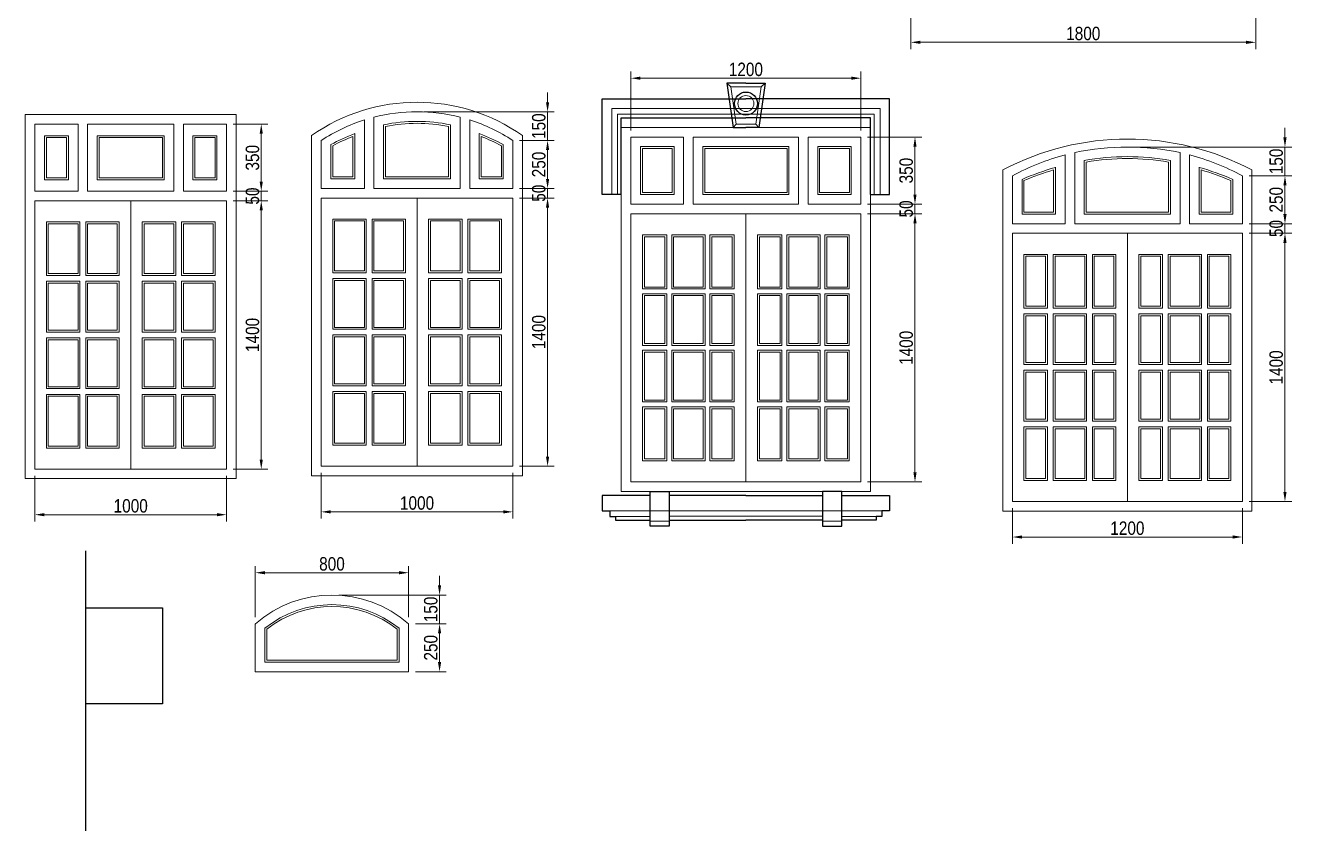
# Model space of a CAD drawing. Header units: millimetres. Extents: x -37049 to 129367, y 25385 to 90033.
# Drawn here: x 61218 to 67827, y 43265 to 47431 of the extents above; entities that cross this region are included whole.
import ezdxf

# ---------------------------------------------------------------- set-up
doc = ezdxf.new("R2010")
doc.units = ezdxf.units.MM
doc.header["$MEASUREMENT"] = 0
for name, color, linetype, lineweight in [('NCKHBAO', 191, 'Continuous', 13), ('NCUA', 4, 'Continuous', 20), ('NCUAMANH', 32, 'Continuous', 9), ('NKT', 9, 'Continuous', 0), ('NMANH2', 35, 'Continuous', 9), ('NMANH3', 25, 'Continuous', 9), ('NTHAY1', 61, 'Continuous', 25), ('NTHAY3', 41, 'Continuous', 25), ('NTHAY4', 21, 'Continuous', 25)]:
    doc.layers.add(name, color=color, linetype=linetype, lineweight=lineweight)
doc.styles.add('AVO', font='vhelvcn.ttf')
doc.dimstyles.new('100 Snho', dxfattribs={"dimscale": 0, "dimtxt": 70, "dimasz": 50, "dimexe": 35, "dimexo": 35, "dimgap": 10, "dimtad": 1, "dimdec": 0, "dimzin": 0, "dimdsep": 46, "dimtxsty": 'AVO', "dimcen": -2, "dimdle": 50, "dimclrd": 256, "dimclre": 256, "dimclrt": 3, "dimadec": 0, "dimazin": 0, "dimtfac": 1, "dimtdec": 0, "dimtix": 1, "dimtmove": 2, "dimatfit": 1, "dimldrblk": 'ARCHTICK', "dimfxl": 0, "dimtolj": 1, "dimtzin": 0, "dimlwd": -1, "dimlwe": -1, "dimarcsym": 0})

# ---------------------------------------------------------------- blocks, each defined once
blk = doc.blocks.new('*D464')
at = {"layer": 'DEFPOINTS', "color": 0}
for p in [(65578.8, 47155.3), (64378.8, 46848.1), (65578.8, 46848.1)]:
    blk.add_point(p, dxfattribs=at)
at = {"layer": 'NKT'}
for p, q in [((64378.8, 46883.1), (64378.8, 47190.3)), ((65578.8, 46883.1), (65578.8, 47190.3)), ((64428.8, 47155.3), (65528.8, 47155.3))]:
    blk.add_line(p, q, dxfattribs=at)
for points in [[(64428.8, 47163.7), (64428.8, 47147), (64378.8, 47155.3)], [(65528.8, 47163.7), (65528.8, 47147), (65578.8, 47155.3)]]:
    blk.add_solid(points, dxfattribs=at)
at = {"layer": 'NKT', "color": 3, "insert": (64978.8, 47201.1), "char_height": 70, "attachment_point": 5, "style": 'AVO'}
blk.add_mtext('\\A1;1200', dxfattribs=at)
blk = doc.blocks.new('_ARCHTICK')
at = {"color": 0, "linetype": 'ByBlock', "const_width": 0.15}
blk.add_lwpolyline([(-0.5, -0.5), (0.5, 0.5)], dxfattribs=at)
blk = doc.blocks.new('*D773')
at = {"layer": 'DEFPOINTS', "color": 0}
for p in [(61268.5, 45115.3), (62268.5, 45115.3), (62268.5, 44877.2)]:
    blk.add_point(p, dxfattribs=at)
at = {"layer": 'NKT'}
for p, q in [((61268.5, 45080.3), (61268.5, 44842.2)), ((62268.5, 45080.3), (62268.5, 44842.2)), ((61318.5, 44877.2), (62218.5, 44877.2))]:
    blk.add_line(p, q, dxfattribs=at)
for points in [[(61318.5, 44885.5), (61318.5, 44868.9), (61268.5, 44877.2)], [(62218.5, 44885.5), (62218.5, 44868.9), (62268.5, 44877.2)]]:
    blk.add_solid(points, dxfattribs=at)
at = {"layer": 'NKT', "color": 3, "insert": (61768.5, 44923), "char_height": 70, "attachment_point": 5, "style": 'AVO'}
blk.add_mtext('\\A1;1000', dxfattribs=at)
blk = doc.blocks.new('*D797')
at = {"layer": 'DEFPOINTS', "color": 0}
for p in [(66369.7, 44945.9), (67569.7, 44945.9), (67569.7, 44760.7)]:
    blk.add_point(p, dxfattribs=at)
at = {"layer": 'NKT'}
for p, q in [((66369.7, 44910.9), (66369.7, 44725.7)), ((67569.7, 44910.9), (67569.7, 44725.7)), ((66419.7, 44760.7), (67519.7, 44760.7))]:
    blk.add_line(p, q, dxfattribs=at)
for points in [[(66419.7, 44769), (66419.7, 44752.4), (66369.7, 44760.7)], [(67519.7, 44769), (67519.7, 44752.4), (67569.7, 44760.7)]]:
    blk.add_solid(points, dxfattribs=at)
at = {"layer": 'NKT', "color": 3, "insert": (66969.7, 44806.4), "char_height": 70, "attachment_point": 5, "style": 'AVO'}
blk.add_mtext('\\A1;1200', dxfattribs=at)
blk = doc.blocks.new('*D798')
at = {"layer": 'DEFPOINTS', "color": 0}
for p in [(67569.7, 46345.9), (67792.1, 46345.9), (67569.7, 44945.9)]:
    blk.add_point(p, dxfattribs=at)
at = {"layer": 'NKT'}
for p, q in [((67604.7, 46345.9), (67827.1, 46345.9)), ((67792.1, 44995.9), (67792.1, 46295.9)), ((67604.7, 44945.9), (67827.1, 44945.9))]:
    blk.add_line(p, q, dxfattribs=at)
for points in [[(67783.7, 46295.9), (67800.4, 46295.9), (67792.1, 46345.9)], [(67783.7, 44995.9), (67800.4, 44995.9), (67792.1, 44945.9)]]:
    blk.add_solid(points, dxfattribs=at)
at = {"layer": 'NKT', "color": 3, "insert": (67746.3, 45645.9), "char_height": 70, "attachment_point": 5, "rotation": 90, "style": 'AVO'}
blk.add_mtext('\\A1;1400', dxfattribs=at)
blk = doc.blocks.new('*D799')
at = {"layer": 'DEFPOINTS', "color": 0}
for p in [(67569.7, 46395.9), (67792.1, 46395.9), (67569.7, 46345.9)]:
    blk.add_point(p, dxfattribs=at)
at = {"layer": 'NKT'}
for p, q in [((67792.1, 46445.9), (67792.1, 46495.9)), ((67604.7, 46395.9), (67827.1, 46395.9)), ((67792.1, 46345.9), (67792.1, 46395.9)), ((67604.7, 46345.9), (67827.1, 46345.9)), ((67792.1, 46295.9), (67792.1, 46245.9))]:
    blk.add_line(p, q, dxfattribs=at)
for points in [[(67783.7, 46445.9), (67800.4, 46445.9), (67792.1, 46395.9)], [(67783.7, 46295.9), (67800.4, 46295.9), (67792.1, 46345.9)]]:
    blk.add_solid(points, dxfattribs=at)
at = {"layer": 'NKT', "color": 3, "insert": (67746.3, 46370.9), "char_height": 70, "attachment_point": 5, "rotation": 90, "style": 'AVO'}
blk.add_mtext('\\A1;50', dxfattribs=at)
blk = doc.blocks.new('*D800')
at = {"layer": 'DEFPOINTS', "color": 0}
for p in [(67569.7, 46646), (67792.1, 46646), (67569.7, 46395.9)]:
    blk.add_point(p, dxfattribs=at)
at = {"layer": 'NKT'}
for p, q in [((67604.7, 46646), (67827.1, 46646)), ((67792.1, 46445.9), (67792.1, 46596)), ((67604.7, 46395.9), (67827.1, 46395.9))]:
    blk.add_line(p, q, dxfattribs=at)
for points in [[(67783.7, 46596), (67800.4, 46596), (67792.1, 46646)], [(67783.7, 46445.9), (67800.4, 46445.9), (67792.1, 46395.9)]]:
    blk.add_solid(points, dxfattribs=at)
at = {"layer": 'NKT', "color": 3, "insert": (67746.3, 46520.9), "char_height": 70, "attachment_point": 5, "rotation": 90, "style": 'AVO'}
blk.add_mtext('\\A1;250', dxfattribs=at)
blk = doc.blocks.new('*D801')
at = {"layer": 'DEFPOINTS', "color": 0}
for p in [(66969.7, 46795.9), (67792.1, 46795.9), (67569.7, 46646)]:
    blk.add_point(p, dxfattribs=at)
at = {"layer": 'NKT'}
for p, q in [((67792.1, 46845.9), (67792.1, 46895.9)), ((67004.7, 46795.9), (67827.1, 46795.9)), ((67792.1, 46646), (67792.1, 46795.9)), ((67604.7, 46646), (67827.1, 46646)), ((67792.1, 46596), (67792.1, 46546))]:
    blk.add_line(p, q, dxfattribs=at)
for points in [[(67783.7, 46845.9), (67800.4, 46845.9), (67792.1, 46795.9)], [(67783.7, 46596), (67800.4, 46596), (67792.1, 46646)]]:
    blk.add_solid(points, dxfattribs=at)
at = {"layer": 'NKT', "color": 3, "insert": (67746.3, 46720.9), "char_height": 70, "attachment_point": 5, "rotation": 90, "style": 'AVO'}
blk.add_mtext('\\A1;150', dxfattribs=at)
blk = doc.blocks.new('*D802')
at = {"layer": 'DEFPOINTS', "color": 0}
for p in [(62818.8, 44457.8), (63218.8, 44307.8), (63380.3, 44307.8)]:
    blk.add_point(p, dxfattribs=at)
at = {"layer": 'NKT'}
for p, q in [((63380.3, 44507.8), (63380.3, 44557.8)), ((62853.8, 44457.8), (63415.3, 44457.8)), ((63380.3, 44457.8), (63380.3, 44307.8)), ((63253.8, 44307.8), (63415.3, 44307.8)), ((63380.3, 44257.8), (63380.3, 44207.8))]:
    blk.add_line(p, q, dxfattribs=at)
for points in [[(63372, 44507.8), (63388.6, 44507.8), (63380.3, 44457.8)], [(63372, 44257.8), (63388.6, 44257.8), (63380.3, 44307.8)]]:
    blk.add_solid(points, dxfattribs=at)
at = {"layer": 'NKT', "color": 3, "insert": (63334.6, 44382.8), "char_height": 70, "attachment_point": 5, "rotation": 90, "style": 'AVO'}
blk.add_mtext('\\A1;150', dxfattribs=at)
blk = doc.blocks.new('*D803')
at = {"layer": 'DEFPOINTS', "color": 0}
for p in [(63218.8, 44307.8), (63218.8, 44057.7), (63380.3, 44057.7)]:
    blk.add_point(p, dxfattribs=at)
at = {"layer": 'NKT'}
for p, q in [((63253.8, 44307.8), (63415.3, 44307.8)), ((63380.3, 44257.8), (63380.3, 44107.7)), ((63253.8, 44057.7), (63415.3, 44057.7))]:
    blk.add_line(p, q, dxfattribs=at)
for points in [[(63372, 44257.8), (63388.6, 44257.8), (63380.3, 44307.8)], [(63372, 44107.7), (63388.6, 44107.7), (63380.3, 44057.7)]]:
    blk.add_solid(points, dxfattribs=at)
at = {"layer": 'NKT', "color": 3, "insert": (63334.6, 44182.7), "char_height": 70, "attachment_point": 5, "rotation": 90, "style": 'AVO'}
blk.add_mtext('\\A1;250', dxfattribs=at)
blk = doc.blocks.new('*D804')
at = {"layer": 'DEFPOINTS', "color": 0}
for p in [(63218.8, 44574.4), (62418.8, 44307.8), (63218.8, 44307.8)]:
    blk.add_point(p, dxfattribs=at)
at = {"layer": 'NKT'}
for p, q in [((62418.8, 44342.8), (62418.8, 44609.4)), ((63218.8, 44342.8), (63218.8, 44609.4)), ((62468.8, 44574.4), (63168.8, 44574.4))]:
    blk.add_line(p, q, dxfattribs=at)
for points in [[(62468.8, 44582.8), (62468.8, 44566.1), (62418.8, 44574.4)], [(63168.8, 44582.8), (63168.8, 44566.1), (63218.8, 44574.4)]]:
    blk.add_solid(points, dxfattribs=at)
at = {"layer": 'NKT', "color": 3, "insert": (62818.8, 44620.2), "char_height": 70, "attachment_point": 5, "style": 'AVO'}
blk.add_mtext('\\A1;800', dxfattribs=at)
blk = doc.blocks.new('*D823')
at = {"layer": 'DEFPOINTS', "color": 0}
for p in [(65839.5, 47537.9), (67639.5, 47537.9), (67639.5, 47342.7)]:
    blk.add_point(p, dxfattribs=at)
at = {"layer": 'NKT'}
for p, q in [((65839.5, 47502.9), (65839.5, 47307.7)), ((67639.5, 47502.9), (67639.5, 47307.7)), ((65889.5, 47342.7), (67589.5, 47342.7))]:
    blk.add_line(p, q, dxfattribs=at)
for points in [[(65889.5, 47351), (65889.5, 47334.3), (65839.5, 47342.7)], [(67589.5, 47351), (67589.5, 47334.3), (67639.5, 47342.7)]]:
    blk.add_solid(points, dxfattribs=at)
at = {"layer": 'NKT', "color": 3, "insert": (66739.5, 47388.4), "char_height": 70, "attachment_point": 5, "style": 'AVO'}
blk.add_mtext('\\A1;1800', dxfattribs=at)
blk = doc.blocks.new('*D828')
at = {"layer": 'DEFPOINTS', "color": 0}
for p in [(62268.5, 46915.3), (62268.5, 46565.3), (62449.7, 46565.3)]:
    blk.add_point(p, dxfattribs=at)
at = {"layer": 'NKT'}
for p, q in [((62303.5, 46915.3), (62484.7, 46915.3)), ((62449.7, 46865.3), (62449.7, 46615.3)), ((62303.5, 46565.3), (62484.7, 46565.3))]:
    blk.add_line(p, q, dxfattribs=at)
for points in [[(62441.4, 46865.3), (62458, 46865.3), (62449.7, 46915.3)], [(62441.4, 46615.3), (62458, 46615.3), (62449.7, 46565.3)]]:
    blk.add_solid(points, dxfattribs=at)
at = {"layer": 'NKT', "color": 3, "insert": (62404, 46740.3), "char_height": 70, "attachment_point": 5, "rotation": 90, "style": 'AVO'}
blk.add_mtext('\\A1;350', dxfattribs=at)
blk = doc.blocks.new('*D829')
at = {"layer": 'DEFPOINTS', "color": 0}
for p in [(62268.5, 46565.3), (62268.5, 46515.3), (62449.7, 46515.3)]:
    blk.add_point(p, dxfattribs=at)
at = {"layer": 'NKT'}
for p, q in [((62449.7, 46615.3), (62449.7, 46665.3)), ((62303.5, 46565.3), (62484.7, 46565.3)), ((62449.7, 46565.3), (62449.7, 46515.3)), ((62303.5, 46515.3), (62484.7, 46515.3)), ((62449.7, 46465.3), (62449.7, 46415.3))]:
    blk.add_line(p, q, dxfattribs=at)
for points in [[(62441.4, 46615.3), (62458, 46615.3), (62449.7, 46565.3)], [(62441.4, 46465.3), (62458, 46465.3), (62449.7, 46515.3)]]:
    blk.add_solid(points, dxfattribs=at)
at = {"layer": 'NKT', "color": 3, "insert": (62404, 46540.3), "char_height": 70, "attachment_point": 5, "rotation": 90, "style": 'AVO'}
blk.add_mtext('\\A1;50', dxfattribs=at)
blk = doc.blocks.new('*D830')
at = {"layer": 'DEFPOINTS', "color": 0}
for p in [(62268.5, 46515.3), (62268.5, 45115.3), (62449.7, 45115.3)]:
    blk.add_point(p, dxfattribs=at)
at = {"layer": 'NKT'}
for p, q in [((62303.5, 46515.3), (62484.7, 46515.3)), ((62449.7, 46465.3), (62449.7, 45165.3)), ((62303.5, 45115.3), (62484.7, 45115.3))]:
    blk.add_line(p, q, dxfattribs=at)
for points in [[(62441.4, 46465.3), (62458, 46465.3), (62449.7, 46515.3)], [(62441.4, 45165.3), (62458, 45165.3), (62449.7, 45115.3)]]:
    blk.add_solid(points, dxfattribs=at)
at = {"layer": 'NKT', "color": 3, "insert": (62404, 45815.3), "char_height": 70, "attachment_point": 5, "rotation": 90, "style": 'AVO'}
blk.add_mtext('\\A1;1400', dxfattribs=at)
blk = doc.blocks.new('*D832')
at = {"layer": 'DEFPOINTS', "color": 0}
for p in [(65578.8, 46848.1), (65578.8, 46498.1), (65861.3, 46498.1)]:
    blk.add_point(p, dxfattribs=at)
at = {"layer": 'NKT'}
for p, q in [((65613.8, 46848.1), (65896.3, 46848.1)), ((65861.3, 46798.1), (65861.3, 46548.1)), ((65613.8, 46498.1), (65896.3, 46498.1))]:
    blk.add_line(p, q, dxfattribs=at)
for points in [[(65853, 46798.1), (65869.6, 46798.1), (65861.3, 46848.1)], [(65853, 46548.1), (65869.6, 46548.1), (65861.3, 46498.1)]]:
    blk.add_solid(points, dxfattribs=at)
at = {"layer": 'NKT', "color": 3, "insert": (65815.5, 46673.1), "char_height": 70, "attachment_point": 5, "rotation": 90, "style": 'AVO'}
blk.add_mtext('\\A1;350', dxfattribs=at)
blk = doc.blocks.new('*D833')
at = {"layer": 'DEFPOINTS', "color": 0}
for p in [(65578.8, 46498.1), (65578.8, 46448.1), (65861.3, 46448.1)]:
    blk.add_point(p, dxfattribs=at)
at = {"layer": 'NKT'}
for p, q in [((65861.3, 46548.1), (65861.3, 46598.1)), ((65613.8, 46498.1), (65896.3, 46498.1)), ((65861.3, 46498.1), (65861.3, 46448.1)), ((65613.8, 46448.1), (65896.3, 46448.1)), ((65861.3, 46398.1), (65861.3, 46348.1))]:
    blk.add_line(p, q, dxfattribs=at)
for points in [[(65853, 46548.1), (65869.6, 46548.1), (65861.3, 46498.1)], [(65853, 46398.1), (65869.6, 46398.1), (65861.3, 46448.1)]]:
    blk.add_solid(points, dxfattribs=at)
at = {"layer": 'NKT', "color": 3, "insert": (65815.5, 46473.1), "char_height": 70, "attachment_point": 5, "rotation": 90, "style": 'AVO'}
blk.add_mtext('\\A1;50', dxfattribs=at)
blk = doc.blocks.new('*D834')
at = {"layer": 'DEFPOINTS', "color": 0}
for p in [(65578.8, 46448.1), (65578.8, 45048.1), (65861.3, 45048.1)]:
    blk.add_point(p, dxfattribs=at)
at = {"layer": 'NKT'}
for p, q in [((65613.8, 46448.1), (65896.3, 46448.1)), ((65861.3, 46398.1), (65861.3, 45098.1)), ((65613.8, 45048.1), (65896.3, 45048.1))]:
    blk.add_line(p, q, dxfattribs=at)
for points in [[(65853, 46398.1), (65869.6, 46398.1), (65861.3, 46448.1)], [(65853, 45098.1), (65869.6, 45098.1), (65861.3, 45048.1)]]:
    blk.add_solid(points, dxfattribs=at)
at = {"layer": 'NKT', "color": 3, "insert": (65815.5, 45748.1), "char_height": 70, "attachment_point": 5, "rotation": 90, "style": 'AVO'}
blk.add_mtext('\\A1;1400', dxfattribs=at)
blk = doc.blocks.new('*D835')
at = {"layer": 'DEFPOINTS', "color": 0}
for p in [(62762.7, 45130.1), (63762.7, 45130.1), (63762.7, 44892)]:
    blk.add_point(p, dxfattribs=at)
at = {"layer": 'NKT'}
for p, q in [((62762.7, 45095.1), (62762.7, 44857)), ((63762.7, 45095.1), (63762.7, 44857)), ((62812.7, 44892), (63712.7, 44892))]:
    blk.add_line(p, q, dxfattribs=at)
for points in [[(62812.7, 44900.4), (62812.7, 44883.7), (62762.7, 44892)], [(63712.7, 44900.4), (63712.7, 44883.7), (63762.7, 44892)]]:
    blk.add_solid(points, dxfattribs=at)
at = {"layer": 'NKT', "color": 3, "insert": (63262.7, 44937.8), "char_height": 70, "attachment_point": 5, "style": 'AVO'}
blk.add_mtext('\\A1;1000', dxfattribs=at)
blk = doc.blocks.new('*D836')
at = {"layer": 'DEFPOINTS', "color": 0}
for p in [(63262.7, 46980.1), (63762.7, 46830.1), (63943.9, 46830.1)]:
    blk.add_point(p, dxfattribs=at)
at = {"layer": 'NKT'}
for p, q in [((63943.9, 47030.1), (63943.9, 47080.1)), ((63297.7, 46980.1), (63978.9, 46980.1)), ((63943.9, 46980.1), (63943.9, 46830.1)), ((63797.7, 46830.1), (63978.9, 46830.1)), ((63943.9, 46780.1), (63943.9, 46730.1))]:
    blk.add_line(p, q, dxfattribs=at)
for points in [[(63935.6, 47030.1), (63952.2, 47030.1), (63943.9, 46980.1)], [(63935.6, 46780.1), (63952.2, 46780.1), (63943.9, 46830.1)]]:
    blk.add_solid(points, dxfattribs=at)
at = {"layer": 'NKT', "color": 3, "insert": (63898.2, 46905.1), "char_height": 70, "attachment_point": 5, "rotation": 90, "style": 'AVO'}
blk.add_mtext('\\A1;150', dxfattribs=at)
blk = doc.blocks.new('*D837')
at = {"layer": 'DEFPOINTS', "color": 0}
for p in [(63762.7, 46580.1), (63762.7, 46530.1), (63943.9, 46530.1)]:
    blk.add_point(p, dxfattribs=at)
at = {"layer": 'NKT'}
for p, q in [((63943.9, 46630.1), (63943.9, 46680.1)), ((63797.7, 46580.1), (63978.9, 46580.1)), ((63797.7, 46530.1), (63978.9, 46530.1)), ((63943.9, 46580.1), (63943.9, 46530.1)), ((63943.9, 46480.1), (63943.9, 46430.1))]:
    blk.add_line(p, q, dxfattribs=at)
for points in [[(63935.6, 46630.1), (63952.2, 46630.1), (63943.9, 46580.1)], [(63935.6, 46480.1), (63952.2, 46480.1), (63943.9, 46530.1)]]:
    blk.add_solid(points, dxfattribs=at)
at = {"layer": 'NKT', "color": 3, "insert": (63898.2, 46555.1), "char_height": 70, "attachment_point": 5, "rotation": 90, "style": 'AVO'}
blk.add_mtext('\\A1;50', dxfattribs=at)
blk = doc.blocks.new('*D838')
at = {"layer": 'DEFPOINTS', "color": 0}
for p in [(63762.7, 46530.1), (63762.7, 45130.1), (63943.9, 45130.1)]:
    blk.add_point(p, dxfattribs=at)
at = {"layer": 'NKT'}
for p, q in [((63797.7, 46530.1), (63978.9, 46530.1)), ((63943.9, 46480.1), (63943.9, 45180.1)), ((63797.7, 45130.1), (63978.9, 45130.1))]:
    blk.add_line(p, q, dxfattribs=at)
for points in [[(63935.6, 46480.1), (63952.2, 46480.1), (63943.9, 46530.1)], [(63935.6, 45180.1), (63952.2, 45180.1), (63943.9, 45130.1)]]:
    blk.add_solid(points, dxfattribs=at)
at = {"layer": 'NKT', "color": 3, "insert": (63898.2, 45830.1), "char_height": 70, "attachment_point": 5, "rotation": 90, "style": 'AVO'}
blk.add_mtext('\\A1;1400', dxfattribs=at)
blk = doc.blocks.new('*D839')
at = {"layer": 'DEFPOINTS', "color": 0}
for p in [(63762.7, 46830.1), (63762.7, 46580.1), (63943.9, 46580.1)]:
    blk.add_point(p, dxfattribs=at)
at = {"layer": 'NKT'}
for p, q in [((63797.7, 46830.1), (63978.9, 46830.1)), ((63943.9, 46780.1), (63943.9, 46630.1)), ((63797.7, 46580.1), (63978.9, 46580.1))]:
    blk.add_line(p, q, dxfattribs=at)
for points in [[(63935.6, 46780.1), (63952.2, 46780.1), (63943.9, 46830.1)], [(63935.6, 46630.1), (63952.2, 46630.1), (63943.9, 46580.1)]]:
    blk.add_solid(points, dxfattribs=at)
at = {"layer": 'NKT', "color": 3, "insert": (63898.2, 46705.1), "char_height": 70, "attachment_point": 5, "rotation": 90, "style": 'AVO'}
blk.add_mtext('\\A1;250', dxfattribs=at)

msp = doc.modelspace()

# ---------------------------------------------------------------- linework, layer by layer
at = {"layer": 'NCKHBAO'}
for points in [[(61218.5, 46965.3), (62318.5, 46965.3), (62318.5, 45065.3), (61218.5, 45065.3)], [(64328.8, 46898.1), (65628.3, 46898.1), (65628.3, 44998.1), (64328.8, 44998.1)]]:
    msp.add_lwpolyline(points, close=True, dxfattribs=at)
for points in [[(63812.7, 46856.5), (63812.7, 45080.1), (62712.7, 45080.1), (62712.7, 46856.5)], [(67619.7, 46676.5), (67619.7, 44895.9), (66319.7, 44895.9), (66319.7, 46676.5)]]:
    msp.add_lwpolyline(points, dxfattribs=at)
for centre, radius, start, end in [((63262.7, 46071.7), 958.3, 54.97645, 125.02355), ((66969.7, 45448.6), 1389.3, 62.10441, 117.89559)]:
    msp.add_arc(centre, radius, start, end, dxfattribs=at)
at = {"layer": 'NCUA'}
for points in [[(62987.7, 46937.4), (62987.7, 46580.1), (62762.7, 46580.1), (62762.7, 46830.1)], [(63262.7, 46580.1), (63037.7, 46580.1), (63037.7, 46951.8)], [(63262.7, 46580.1), (63487.7, 46580.1), (63487.7, 46951.8)], [(63537.7, 46937.4), (63537.7, 46580.1), (63762.7, 46580.1), (63762.7, 46830.1)], [(61493.5, 46565.3), (61268.5, 46565.3), (61268.5, 46915.3), (61493.5, 46915.3), (61493.5, 46565.3)], [(61543.5, 46565.3), (61543.5, 46915.3), (61993.5, 46915.3), (61993.5, 46565.3), (61543.5, 46565.3)], [(61768.5, 46855.3), (61593.5, 46855.3), (61593.5, 46625.3), (61768.5, 46625.3)], [(61768.5, 46855.3), (61943.5, 46855.3), (61943.5, 46625.3), (61768.5, 46625.3)], [(62043.5, 46565.3), (62043.5, 46915.3), (62268.5, 46915.3), (62268.5, 46565.3), (62043.5, 46565.3)], [(62812.7, 46808.7), (62812.7, 46630.1), (62937.7, 46630.1), (62937.7, 46866.2)], [(63087.7, 46912), (63087.7, 46630.1), (63262.7, 46630.1)], [(63437.7, 46912), (63437.7, 46630.1), (63262.7, 46630.1)], [(63712.7, 46808.7), (63712.7, 46630.1), (63587.7, 46630.1), (63587.7, 46866.2)], [(64653.8, 46848.1), (64653.8, 46498.1), (64378.8, 46498.1), (64378.8, 46848.1), (64653.8, 46848.1)], [(64703.8, 46498.1), (64703.8, 46848.1), (65253.8, 46848.1), (65253.8, 46498.1), (64703.8, 46498.1)], [(65303.8, 46848.1), (65578.8, 46848.1), (65578.8, 46498.1), (65303.8, 46498.1), (65303.8, 46848.1)], [(66644.7, 46755.9), (66644.7, 46395.9), (66369.7, 46395.9), (66369.7, 46646)], [(66969.7, 46395.9), (66694.7, 46395.9), (66694.7, 46767.4)], [(66969.7, 46445.9), (66744.7, 46445.9), (66744.7, 46726.1)], [(66969.7, 46395.9), (67244.7, 46395.9), (67244.7, 46767.4)], [(66969.7, 46445.9), (67194.7, 46445.9), (67194.7, 46726.1)], [(67294.7, 46755.9), (67294.7, 46395.9), (67569.7, 46395.9), (67569.7, 46646)], [(66594.7, 46690.2), (66594.7, 46445.9), (66419.9, 46445.9), (66419.9, 46627.5)], [(67344.7, 46690.2), (67344.7, 46445.9), (67519.4, 46445.9), (67519.4, 46627.5)], [(63262.7, 45130.1), (62762.7, 45130.1), (62762.7, 46530.1), (63262.7, 46530.1), (63262.7, 45130.1)], [(63262.7, 45130.1), (63762.7, 45130.1), (63762.7, 46530.1), (63262.7, 46530.1), (63262.7, 45130.1)], [(61768.5, 45115.3), (61268.5, 45115.3), (61268.5, 46515.3), (61768.5, 46515.3), (61768.5, 45115.3)], [(61768.5, 45115.3), (62268.5, 45115.3), (62268.5, 46515.3), (61768.5, 46515.3), (61768.5, 45115.3)], [(66969.7, 44945.9), (66369.7, 44945.9), (66369.7, 46345.9), (66969.7, 46345.9), (66969.7, 44945.9)], [(66969.7, 44945.9), (67569.7, 44945.9), (67569.7, 46345.9), (66969.7, 46345.9), (66969.7, 44945.9)], [(63218.8, 44307.8), (63218.8, 44057.7), (62418.8, 44057.7), (62418.8, 44307.8)], [(63168.8, 44284.5), (63168.8, 44107.7), (62468.8, 44107.7), (62468.8, 44284.5)]]:
    msp.add_lwpolyline(points, dxfattribs=at)
for points in [[(61443.5, 46855.3), (61318.5, 46855.3), (61318.5, 46625.3), (61443.5, 46625.3)], [(62093.5, 46855.3), (62218.5, 46855.3), (62218.5, 46625.3), (62093.5, 46625.3)], [(64428.8, 46798.1), (64603.8, 46798.1), (64603.8, 46548.1), (64428.8, 46548.1)], [(64753.8, 46798.1), (65203.8, 46798.1), (65203.8, 46548.1), (64753.8, 46548.1)], [(65528.8, 46798.1), (65353.8, 46798.1), (65353.8, 46548.1), (65528.8, 46548.1)], [(61328.5, 46405.3), (61503.5, 46405.3), (61503.5, 46125.3), (61328.5, 46125.3)], [(61708.5, 46405.3), (61533.5, 46405.3), (61533.5, 46125.3), (61708.5, 46125.3)], [(61828.5, 46405.3), (62003.5, 46405.3), (62003.5, 46125.3), (61828.5, 46125.3)], [(62208.5, 46405.3), (62033.5, 46405.3), (62033.5, 46125.3), (62208.5, 46125.3)], [(62822.7, 46420.1), (62997.7, 46420.1), (62997.7, 46140.1), (62822.7, 46140.1)], [(63202.7, 46420.1), (63027.7, 46420.1), (63027.7, 46140.1), (63202.7, 46140.1)], [(63322.7, 46420.1), (63497.7, 46420.1), (63497.7, 46140.1), (63322.7, 46140.1)], [(63702.7, 46420.1), (63527.7, 46420.1), (63527.7, 46140.1), (63702.7, 46140.1)], [(64978.8, 46448.1), (64378.8, 46448.1), (64378.3, 45048.1), (64978.8, 45048.1)], [(64978.8, 46448.1), (65578.8, 46448.1), (65579.3, 45048.1), (64978.8, 45048.1)], [(64566.6, 46338.1), (64439.3, 46338.1), (64439.3, 46055.6), (64566.6, 46055.6)], [(64765.6, 46338.1), (64591.6, 46338.1), (64591.6, 46055.6), (64765.6, 46055.6)], [(64790.6, 46338.1), (64917.8, 46338.1), (64917.8, 46055.6), (64790.6, 46055.6)], [(65167.1, 46338.1), (65039.8, 46338.1), (65039.8, 46055.6), (65167.1, 46055.6)], [(65192.1, 46338.1), (65366.1, 46338.1), (65366.1, 46055.6), (65192.1, 46055.6)], [(65391.1, 46338.1), (65518.3, 46338.1), (65518.3, 46055.6), (65391.1, 46055.6)], [(66429.7, 46235.9), (66552.2, 46235.9), (66552.2, 45955.9), (66429.7, 45955.9)], [(66757.2, 46235.9), (66582.2, 46235.9), (66582.2, 45955.9), (66757.2, 45955.9)], [(66909.7, 46235.9), (66787.2, 46235.9), (66787.2, 45955.9), (66909.7, 45955.9)], [(67029.7, 46235.9), (67152.2, 46235.9), (67152.2, 45955.9), (67029.7, 45955.9)], [(67182.2, 46235.9), (67357.2, 46235.9), (67357.2, 45955.9), (67182.2, 45955.9)], [(67509.7, 46235.9), (67387.2, 46235.9), (67387.2, 45955.9), (67509.7, 45955.9)], [(61328.5, 46095.3), (61503.5, 46095.3), (61503.5, 45830.3), (61328.5, 45830.3)], [(61708.5, 46095.3), (61533.5, 46095.3), (61533.5, 45830.3), (61708.5, 45830.3)], [(61828.5, 46095.3), (62003.5, 46095.3), (62003.5, 45830.3), (61828.5, 45830.3)], [(62208.5, 46095.3), (62033.5, 46095.3), (62033.5, 45830.3), (62208.5, 45830.3)], [(62822.7, 46110.1), (62997.7, 46110.1), (62997.7, 45845.1), (62822.7, 45845.1)], [(63202.7, 46110.1), (63027.7, 46110.1), (63027.7, 45845.1), (63202.7, 45845.1)], [(63322.7, 46110.1), (63497.7, 46110.1), (63497.7, 45845.1), (63322.7, 45845.1)], [(63702.7, 46110.1), (63527.7, 46110.1), (63527.7, 45845.1), (63702.7, 45845.1)], [(64566.6, 46030.6), (64439.3, 46030.6), (64439.3, 45760.6), (64566.6, 45760.6)], [(64765.6, 46030.6), (64591.6, 46030.6), (64591.6, 45760.6), (64765.6, 45760.6)], [(64790.6, 46030.6), (64917.8, 46030.6), (64917.8, 45760.6), (64790.6, 45760.6)], [(65167.1, 46030.6), (65039.8, 46030.6), (65039.8, 45760.6), (65167.1, 45760.6)], [(65192.1, 46030.6), (65366.1, 46030.6), (65366.1, 45760.6), (65192.1, 45760.6)], [(65391.1, 46030.6), (65518.3, 46030.6), (65518.3, 45760.6), (65391.1, 45760.6)], [(66429.7, 45925.9), (66552.2, 45925.9), (66552.2, 45660.9), (66429.7, 45660.9)], [(66757.2, 45925.9), (66582.2, 45925.9), (66582.2, 45660.9), (66757.2, 45660.9)], [(66909.7, 45925.9), (66787.2, 45925.9), (66787.2, 45660.9), (66909.7, 45660.9)], [(67029.7, 45925.9), (67152.2, 45925.9), (67152.2, 45660.9), (67029.7, 45660.9)], [(67182.2, 45925.9), (67357.2, 45925.9), (67357.2, 45660.9), (67182.2, 45660.9)], [(67509.7, 45925.9), (67387.2, 45925.9), (67387.2, 45660.9), (67509.7, 45660.9)], [(61328.5, 45800.3), (61503.5, 45800.3), (61503.5, 45535.3), (61328.5, 45535.3)], [(61708.5, 45800.3), (61533.5, 45800.3), (61533.5, 45535.3), (61708.5, 45535.3)], [(61828.5, 45800.3), (62003.5, 45800.3), (62003.5, 45535.3), (61828.5, 45535.3)], [(62208.5, 45800.3), (62033.5, 45800.3), (62033.5, 45535.3), (62208.5, 45535.3)], [(62822.7, 45815.1), (62997.7, 45815.1), (62997.7, 45550.1), (62822.7, 45550.1)], [(63202.7, 45815.1), (63027.7, 45815.1), (63027.7, 45550.1), (63202.7, 45550.1)], [(63322.7, 45815.1), (63497.7, 45815.1), (63497.7, 45550.1), (63322.7, 45550.1)], [(63702.7, 45815.1), (63527.7, 45815.1), (63527.7, 45550.1), (63702.7, 45550.1)], [(64566.6, 45735.6), (64439.3, 45735.6), (64439.3, 45465.6), (64566.6, 45465.6)], [(64765.6, 45735.6), (64591.6, 45735.6), (64591.6, 45465.6), (64765.6, 45465.6)], [(64790.6, 45735.6), (64917.8, 45735.6), (64917.8, 45465.6), (64790.6, 45465.6)], [(65167.1, 45735.6), (65039.8, 45735.6), (65039.8, 45465.6), (65167.1, 45465.6)], [(65192.1, 45735.6), (65366.1, 45735.6), (65366.1, 45465.6), (65192.1, 45465.6)], [(65391.1, 45735.6), (65518.3, 45735.6), (65518.3, 45465.6), (65391.1, 45465.6)], [(66429.7, 45630.9), (66552.2, 45630.9), (66552.2, 45365.9), (66429.7, 45365.9)], [(66757.2, 45630.9), (66582.2, 45630.9), (66582.2, 45365.9), (66757.2, 45365.9)], [(66909.7, 45630.9), (66787.2, 45630.9), (66787.2, 45365.9), (66909.7, 45365.9)], [(67029.7, 45630.9), (67152.2, 45630.9), (67152.2, 45365.9), (67029.7, 45365.9)], [(67182.2, 45630.9), (67357.2, 45630.9), (67357.2, 45365.9), (67182.2, 45365.9)], [(67509.7, 45630.9), (67387.2, 45630.9), (67387.2, 45365.9), (67509.7, 45365.9)], [(61328.5, 45505.3), (61503.5, 45505.3), (61503.5, 45225.3), (61328.5, 45225.3)], [(61708.5, 45505.3), (61533.5, 45505.3), (61533.5, 45225.3), (61708.5, 45225.3)], [(61828.5, 45505.3), (62003.5, 45505.3), (62003.5, 45225.3), (61828.5, 45225.3)], [(62208.5, 45505.3), (62033.5, 45505.3), (62033.5, 45225.3), (62208.5, 45225.3)], [(62822.7, 45520.1), (62997.7, 45520.1), (62997.7, 45240.1), (62822.7, 45240.1)], [(63202.7, 45520.1), (63027.7, 45520.1), (63027.7, 45240.1), (63202.7, 45240.1)], [(63322.7, 45520.1), (63497.7, 45520.1), (63497.7, 45240.1), (63322.7, 45240.1)], [(63702.7, 45520.1), (63527.7, 45520.1), (63527.7, 45240.1), (63702.7, 45240.1)], [(64566.6, 45440.6), (64439.3, 45440.6), (64439.3, 45158.1), (64566.6, 45158.1)], [(64765.6, 45440.6), (64591.6, 45440.6), (64591.6, 45158.1), (64765.6, 45158.1)], [(64790.6, 45440.6), (64917.8, 45440.6), (64917.8, 45158.1), (64790.6, 45158.1)], [(65167.1, 45440.6), (65039.8, 45440.6), (65039.8, 45158.1), (65167.1, 45158.1)], [(65192.1, 45440.6), (65366.1, 45440.6), (65366.1, 45158.1), (65192.1, 45158.1)], [(65391.1, 45440.6), (65518.3, 45440.6), (65518.3, 45158.1), (65391.1, 45158.1)], [(66429.7, 45335.9), (66552.2, 45335.9), (66552.2, 45055.9), (66429.7, 45055.9)], [(66757.2, 45335.9), (66582.2, 45335.9), (66582.2, 45055.9), (66757.2, 45055.9)], [(66909.7, 45335.9), (66787.2, 45335.9), (66787.2, 45055.9), (66909.7, 45055.9)], [(67029.7, 45335.9), (67152.2, 45335.9), (67152.2, 45055.9), (67029.7, 45055.9)], [(67182.2, 45335.9), (67357.2, 45335.9), (67357.2, 45055.9), (67182.2, 45055.9)], [(67509.7, 45335.9), (67387.2, 45335.9), (67387.2, 45055.9), (67509.7, 45055.9)]]:
    msp.add_lwpolyline(points, close=True, dxfattribs=at)
for centre, radius, start, end in [((63262.7, 46071.7), 908.3, 107.62299, 123.39849), ((63262.7, 46071.7), 908.3, 75.65817, 104.34183), ((63262.7, 46071.7), 858.3, 90, 101.76415), ((63262.7, 46071.7), 858.3, 78.23585, 90), ((63262.7, 46071.7), 908.3, 56.60151, 72.37701), ((63284.6, 45946.6), 982.8, 110.66926, 118.69575), ((63240.8, 45946.6), 982.8, 61.30425, 69.33074), ((66969.7, 45456.6), 1339.3, 78.15111, 101.84889), ((67010.9, 45440.3), 1365.6, 105.55626, 118.0058), ((66969.7, 45456.6), 1289.3, 79.94966, 100.05034), ((66928.5, 45440.3), 1365.6, 61.9942, 74.44374), ((66989.1, 45315.6), 1430, 106.00965, 113.45328), ((66950.3, 45315.6), 1430, 66.54672, 73.99035), ((62818.8, 43849.5), 608.3, 48.88791, 131.11209), ((62818.8, 43849.5), 558.3, 51.18075, 128.81925)]:
    msp.add_arc(centre, radius, start, end, dxfattribs=at)
at = {"layer": 'NCUAMANH'}
for p, q in [((66584.7, 46455.9), (66584.7, 46676.6)), ((66754.7, 46455.9), (66754.7, 46717.7)), ((67184.7, 46455.9), (67184.7, 46717.7)), ((67354.7, 46455.9), (67354.7, 46676.6))]:
    msp.add_line(p, q, dxfattribs=at)
for points in [[(63097.7, 46903.9), (63097.7, 46640.1), (63262.7, 46640.1)], [(63427.7, 46903.9), (63427.7, 46640.1), (63262.7, 46640.1)], [(61768.5, 46845.3), (61603.5, 46845.3), (61603.5, 46635.3), (61768.5, 46635.3)], [(61768.5, 46845.3), (61933.5, 46845.3), (61933.5, 46635.3), (61768.5, 46635.3)], [(62822.7, 46803), (62822.7, 46640.1), (62927.7, 46640.1), (62927.7, 46851.1)], [(63702.7, 46803), (63702.7, 46640.1), (63597.7, 46640.1), (63597.7, 46851.1)], [(66584.7, 46455.9), (66429.9, 46455.9), (66429.9, 46621.1)], [(67354.7, 46455.9), (67509.4, 46455.9), (67509.4, 46621.1)], [(66969.7, 46455.9), (66754.7, 46455.9)], [(66969.7, 46455.9), (67184.7, 46455.9)], [(63158.8, 44279.7), (63158.8, 44117.7), (62478.8, 44117.7), (62478.8, 44279.7)]]:
    msp.add_lwpolyline(points, dxfattribs=at)
for points in [[(61433.5, 46845.3), (61328.5, 46845.3), (61328.5, 46635.3), (61433.5, 46635.3)], [(62103.5, 46845.3), (62208.5, 46845.3), (62208.5, 46635.3), (62103.5, 46635.3)], [(64438.8, 46788.1), (64593.8, 46788.1), (64593.8, 46558.1), (64438.8, 46558.1)], [(64763.8, 46788.1), (65193.8, 46788.1), (65193.8, 46558.1), (64763.8, 46558.1)], [(65518.8, 46788.1), (65363.8, 46788.1), (65363.8, 46558.1), (65518.8, 46558.1)], [(61338.5, 46395.3), (61493.5, 46395.3), (61493.5, 46135.3), (61338.5, 46135.3)], [(61698.5, 46395.3), (61543.5, 46395.3), (61543.5, 46135.3), (61698.5, 46135.3)], [(61838.5, 46395.3), (61993.5, 46395.3), (61993.5, 46135.3), (61838.5, 46135.3)], [(62198.5, 46395.3), (62043.5, 46395.3), (62043.5, 46135.3), (62198.5, 46135.3)], [(62832.7, 46410.1), (62987.7, 46410.1), (62987.7, 46150.1), (62832.7, 46150.1)], [(63192.7, 46410.1), (63037.7, 46410.1), (63037.7, 46150.1), (63192.7, 46150.1)], [(63332.7, 46410.1), (63487.7, 46410.1), (63487.7, 46150.1), (63332.7, 46150.1)], [(63692.7, 46410.1), (63537.7, 46410.1), (63537.7, 46150.1), (63692.7, 46150.1)], [(64556.6, 46328.1), (64449.3, 46328.1), (64449.3, 46065.6), (64556.6, 46065.6)], [(64755.6, 46328.1), (64601.6, 46328.1), (64601.6, 46065.6), (64755.6, 46065.6)], [(64800.6, 46328.1), (64907.8, 46328.1), (64907.8, 46065.6), (64800.6, 46065.6)], [(65157.1, 46328.1), (65049.8, 46328.1), (65049.8, 46065.6), (65157.1, 46065.6)], [(65202.1, 46328.1), (65356.1, 46328.1), (65356.1, 46065.6), (65202.1, 46065.6)], [(65401.1, 46328.1), (65508.3, 46328.1), (65508.3, 46065.6), (65401.1, 46065.6)], [(66439.7, 46225.9), (66542.2, 46225.9), (66542.2, 45965.9), (66439.7, 45965.9)], [(66747.2, 46225.9), (66592.2, 46225.9), (66592.2, 45965.9), (66747.2, 45965.9)], [(66899.7, 46225.9), (66797.2, 46225.9), (66797.2, 45965.9), (66899.7, 45965.9)], [(67039.7, 46225.9), (67142.2, 46225.9), (67142.2, 45965.9), (67039.7, 45965.9)], [(67192.2, 46225.9), (67347.2, 46225.9), (67347.2, 45965.9), (67192.2, 45965.9)], [(67499.7, 46225.9), (67397.2, 46225.9), (67397.2, 45965.9), (67499.7, 45965.9)], [(61338.5, 46085.3), (61493.5, 46085.3), (61493.5, 45840.3), (61338.5, 45840.3)], [(61698.5, 46085.3), (61543.5, 46085.3), (61543.5, 45840.3), (61698.5, 45840.3)], [(61838.5, 46085.3), (61993.5, 46085.3), (61993.5, 45840.3), (61838.5, 45840.3)], [(62198.5, 46085.3), (62043.5, 46085.3), (62043.5, 45840.3), (62198.5, 45840.3)], [(62832.7, 46100.1), (62987.7, 46100.1), (62987.7, 45855.1), (62832.7, 45855.1)], [(63192.7, 46100.1), (63037.7, 46100.1), (63037.7, 45855.1), (63192.7, 45855.1)], [(63332.7, 46100.1), (63487.7, 46100.1), (63487.7, 45855.1), (63332.7, 45855.1)], [(63692.7, 46100.1), (63537.7, 46100.1), (63537.7, 45855.1), (63692.7, 45855.1)], [(64556.6, 46020.6), (64449.3, 46020.6), (64449.3, 45770.6), (64556.6, 45770.6)], [(64755.6, 46020.6), (64601.6, 46020.6), (64601.6, 45770.6), (64755.6, 45770.6)], [(64800.6, 46020.6), (64907.8, 46020.6), (64907.8, 45770.6), (64800.6, 45770.6)], [(65157.1, 46020.6), (65049.8, 46020.6), (65049.8, 45770.6), (65157.1, 45770.6)], [(65202.1, 46020.6), (65356.1, 46020.6), (65356.1, 45770.6), (65202.1, 45770.6)], [(65401.1, 46020.6), (65508.3, 46020.6), (65508.3, 45770.6), (65401.1, 45770.6)], [(66439.7, 45915.9), (66542.2, 45915.9), (66542.2, 45670.9), (66439.7, 45670.9)], [(66747.2, 45915.9), (66592.2, 45915.9), (66592.2, 45670.9), (66747.2, 45670.9)], [(66899.7, 45915.9), (66797.2, 45915.9), (66797.2, 45670.9), (66899.7, 45670.9)], [(67039.7, 45915.9), (67142.2, 45915.9), (67142.2, 45670.9), (67039.7, 45670.9)], [(67192.2, 45915.9), (67347.2, 45915.9), (67347.2, 45670.9), (67192.2, 45670.9)], [(67499.7, 45915.9), (67397.2, 45915.9), (67397.2, 45670.9), (67499.7, 45670.9)], [(62832.7, 45805.1), (62987.7, 45805.1), (62987.7, 45560.1), (62832.7, 45560.1)], [(63192.7, 45805.1), (63037.7, 45805.1), (63037.7, 45560.1), (63192.7, 45560.1)], [(63332.7, 45805.1), (63487.7, 45805.1), (63487.7, 45560.1), (63332.7, 45560.1)], [(63692.7, 45805.1), (63537.7, 45805.1), (63537.7, 45560.1), (63692.7, 45560.1)], [(61338.5, 45790.3), (61493.5, 45790.3), (61493.5, 45545.3), (61338.5, 45545.3)], [(61698.5, 45790.3), (61543.5, 45790.3), (61543.5, 45545.3), (61698.5, 45545.3)], [(61838.5, 45790.3), (61993.5, 45790.3), (61993.5, 45545.3), (61838.5, 45545.3)], [(62198.5, 45790.3), (62043.5, 45790.3), (62043.5, 45545.3), (62198.5, 45545.3)], [(64556.6, 45725.6), (64449.3, 45725.6), (64449.3, 45475.6), (64556.6, 45475.6)], [(64755.6, 45725.6), (64601.6, 45725.6), (64601.6, 45475.6), (64755.6, 45475.6)], [(64800.6, 45725.6), (64907.8, 45725.6), (64907.8, 45475.6), (64800.6, 45475.6)], [(65157.1, 45725.6), (65049.8, 45725.6), (65049.8, 45475.6), (65157.1, 45475.6)], [(65202.1, 45725.6), (65356.1, 45725.6), (65356.1, 45475.6), (65202.1, 45475.6)], [(65401.1, 45725.6), (65508.3, 45725.6), (65508.3, 45475.6), (65401.1, 45475.6)], [(66439.7, 45620.9), (66542.2, 45620.9), (66542.2, 45375.9), (66439.7, 45375.9)], [(66747.2, 45620.9), (66592.2, 45620.9), (66592.2, 45375.9), (66747.2, 45375.9)], [(66899.7, 45620.9), (66797.2, 45620.9), (66797.2, 45375.9), (66899.7, 45375.9)], [(67039.7, 45620.9), (67142.2, 45620.9), (67142.2, 45375.9), (67039.7, 45375.9)], [(67192.2, 45620.9), (67347.2, 45620.9), (67347.2, 45375.9), (67192.2, 45375.9)], [(67499.7, 45620.9), (67397.2, 45620.9), (67397.2, 45375.9), (67499.7, 45375.9)], [(61338.5, 45495.3), (61493.5, 45495.3), (61493.5, 45235.3), (61338.5, 45235.3)], [(61698.5, 45495.3), (61543.5, 45495.3), (61543.5, 45235.3), (61698.5, 45235.3)], [(61838.5, 45495.3), (61993.5, 45495.3), (61993.5, 45235.3), (61838.5, 45235.3)], [(62198.5, 45495.3), (62043.5, 45495.3), (62043.5, 45235.3), (62198.5, 45235.3)], [(62832.7, 45510.1), (62987.7, 45510.1), (62987.7, 45250.1), (62832.7, 45250.1)], [(63192.7, 45510.1), (63037.7, 45510.1), (63037.7, 45250.1), (63192.7, 45250.1)], [(63332.7, 45510.1), (63487.7, 45510.1), (63487.7, 45250.1), (63332.7, 45250.1)], [(63692.7, 45510.1), (63537.7, 45510.1), (63537.7, 45250.1), (63692.7, 45250.1)], [(64556.6, 45430.6), (64449.3, 45430.6), (64449.3, 45168.1), (64556.6, 45168.1)], [(64755.6, 45430.6), (64601.6, 45430.6), (64601.6, 45168.1), (64755.6, 45168.1)], [(64800.6, 45430.6), (64907.8, 45430.6), (64907.8, 45168.1), (64800.6, 45168.1)], [(65157.1, 45430.6), (65049.8, 45430.6), (65049.8, 45168.1), (65157.1, 45168.1)], [(65202.1, 45430.6), (65356.1, 45430.6), (65356.1, 45168.1), (65202.1, 45168.1)], [(65401.1, 45430.6), (65508.3, 45430.6), (65508.3, 45168.1), (65401.1, 45168.1)], [(66439.7, 45325.9), (66542.2, 45325.9), (66542.2, 45065.9), (66439.7, 45065.9)], [(66747.2, 45325.9), (66592.2, 45325.9), (66592.2, 45065.9), (66747.2, 45065.9)], [(66899.7, 45325.9), (66797.2, 45325.9), (66797.2, 45065.9), (66899.7, 45065.9)], [(67039.7, 45325.9), (67142.2, 45325.9), (67142.2, 45065.9), (67039.7, 45065.9)], [(67192.2, 45325.9), (67347.2, 45325.9), (67347.2, 45065.9), (67192.2, 45065.9)], [(67499.7, 45325.9), (67397.2, 45325.9), (67397.2, 45065.9), (67499.7, 45065.9)]]:
    msp.add_lwpolyline(points, close=True, dxfattribs=at)
for centre, radius, start, end in [((63262.7, 46071.7), 848.3, 90, 101.21546), ((63262.7, 46071.7), 848.3, 78.78454, 90), ((63290.1, 45921.5), 997.8, 111.29802, 117.93369), ((63235.3, 45921.5), 997.8, 62.06631, 68.70198), ((66969.7, 45456.6), 1279.3, 80.32491, 99.67509), ((66992.4, 45297), 1438.6, 106.46411, 113.01597), ((66947, 45297), 1438.6, 66.98403, 73.53589), ((62818.8, 43849.5), 548.3, 51.67943, 128.32057)]:
    msp.add_arc(centre, radius, start, end, dxfattribs=at)
at = {"layer": 'NMANH2'}
for points in [[(64278.8, 46548.1), (64278.8, 46998.1), (64978.8, 46998.1)], [(65678.8, 46548.1), (65678.8, 46998.1), (64978.8, 46998.1)], [(64308.8, 46548.1), (64308.8, 46968.1), (64978.8, 46968.1)], [(65648.8, 46548.1), (65648.8, 46968.1), (64978.8, 46968.1)]]:
    msp.add_lwpolyline(points, dxfattribs=at)
at = {"layer": 'NMANH3'}
for p, q in [((64899.9, 47110.5), (64878.9, 47128.7)), ((65058.2, 47110.5), (65079.3, 47128.7)), ((64928.1, 46916.3), (64912.3, 46898.1)), ((65030.1, 46916.3), (65045.8, 46898.1)), ((64268.8, 44898), (64478.8, 44898)), ((64478.8, 44898), (64578.8, 44898)), ((64578.8, 44898), (64978.8, 44898)), ((65378.8, 44898), (64978.8, 44898)), ((65478.8, 44898), (65378.8, 44898)), ((65688.8, 44898), (65478.8, 44898)), ((64298.8, 44868), (64478.8, 44868)), ((64478.8, 44843), (64578.8, 44843)), ((64578.8, 44868.7), (64978.8, 44868.7)), ((65378.8, 44868.7), (64978.8, 44868.7)), ((65478.8, 44843), (65378.8, 44843)), ((65658.8, 44868), (65478.8, 44868))]:
    msp.add_line(p, q, dxfattribs=at)
for points in [[(64979.1, 47110.5), (64899.9, 47110.5), (64928.1, 46916.3), (64979.1, 46916.3)], [(64979.1, 47110.5), (65058.2, 47110.5), (65030.1, 46916.3), (64979.1, 46916.3)]]:
    msp.add_lwpolyline(points, dxfattribs=at)
msp.add_circle((64979.1, 47023.1), 41.7, dxfattribs=at)
at = {"layer": 'NTHAY1'}
msp.add_line((61534.7, 41875.6), (61534.7, 44688.3), dxfattribs=at)
at = {"layer": 'NTHAY3'}
for p in [(64578.8, 44848.7), (65378.8, 44848.7)]:
    msp.add_line(p, (64978.8, 44848.7), dxfattribs=at)
for points in [[(64328.8, 46548.1), (64228.8, 46548.1), (64228.8, 47048.1), (64978.8, 47048.1)], [(65628.8, 46548.1), (65728.8, 46548.1), (65728.8, 47048.1), (64978.8, 47048.1)], [(64328.8, 46548.1), (64328.8, 46948.1), (64978.8, 46948.1)], [(65628.8, 46548.1), (65628.8, 46948.1), (64978.8, 46948.1)], [(64478.8, 44978), (64228.8, 44978), (64228.8, 44898), (64238.8, 44898), (64238.8, 44898), (64268.8, 44898), (64268.8, 44868), (64298.8, 44868), (64298.8, 44848), (64478.8, 44848)], [(64978.8, 44978), (64578.8, 44978)], [(64978.8, 44978), (65378.8, 44978)], [(65478.8, 44978), (65728.8, 44978), (65728.8, 44898), (65718.8, 44898), (65718.8, 44898), (65688.8, 44898), (65688.8, 44868), (65658.8, 44868), (65658.8, 44848), (65478.8, 44848)], [(61534.7, 44390.3), (61934.7, 44390.3), (61934.7, 43890.3), (61534.7, 43890.3)]]:
    msp.add_lwpolyline(points, dxfattribs=at)
for points in [[(64578.8, 44818), (64478.8, 44818), (64478.8, 44998), (64578.8, 44998)], [(65378.8, 44818), (65478.8, 44818), (65478.8, 44998), (65378.8, 44998)]]:
    msp.add_lwpolyline(points, close=True, dxfattribs=at)
at = {"layer": 'NTHAY4'}
for points in [[(64979.1, 47128.7), (64878.9, 47128.7), (64912.3, 46898.1), (64979.1, 46898.1)], [(64979.1, 47128.7), (65079.3, 47128.7), (65045.8, 46898.1), (64979.1, 46898.1)]]:
    msp.add_lwpolyline(points, dxfattribs=at)
msp.add_circle((64979.1, 47023.1), 59.9, dxfattribs=at)

# ---------------------------------------------------------------- dimensions: what is measured, and where the dimension line sits
at = {"layer": 'NKT', "ltscale": 100}
for base, p1, p2, picture, middle in [((67639.5, 47342.7), (65839.5, 47537.9), (67639.5, 47537.9), '*D823', (66739.5, 47388.4)), ((65578.8, 47155.3), (64378.8, 46848.1), (65578.8, 46848.1), '*D464', (64978.8, 47201.1)), ((62268.5, 44877.2), (61268.5, 45115.3), (62268.5, 45115.3), '*D773', (61768.5, 44923)), ((63762.7, 44892), (62762.7, 45130.1), (63762.7, 45130.1), '*D835', (63262.7, 44937.8)), ((67569.7, 44760.7), (66369.7, 44945.9), (67569.7, 44945.9), '*D797', (66969.7, 44806.4)), ((63218.8, 44574.4), (62418.8, 44307.8), (63218.8, 44307.8), '*D804', (62818.8, 44620.2))]:
    dim = msp.add_linear_dim(base=base, p1=p1, p2=p2, dimstyle='100 Snho', override={"dimscale": 1}, dxfattribs=at)
    dim.commit()
    dim.dimension.update_dxf_attribs({"geometry": picture, "text_midpoint": middle})
for base, p1, p2, picture, middle in [((63943.9, 46830.1), (63262.7, 46980.1), (63762.7, 46830.1), '*D836', (63898.2, 46905.1)), ((62449.7, 46565.3), (62268.5, 46915.3), (62268.5, 46565.3), '*D828', (62404, 46740.3)), ((67792.1, 46795.9), (67569.7, 46646), (66969.7, 46795.9), '*D801', (67746.3, 46720.9)), ((63943.9, 46580.1), (63762.7, 46830.1), (63762.7, 46580.1), '*D839', (63898.2, 46705.1)), ((65861.3, 46498.1), (65578.8, 46848.1), (65578.8, 46498.1), '*D832', (65815.5, 46673.1)), ((62449.7, 46515.3), (62268.5, 46565.3), (62268.5, 46515.3), '*D829', (62404, 46540.3)), ((63943.9, 46530.1), (63762.7, 46580.1), (63762.7, 46530.1), '*D837', (63898.2, 46555.1)), ((65861.3, 46448.1), (65578.8, 46498.1), (65578.8, 46448.1), '*D833', (65815.5, 46473.1)), ((67792.1, 46646), (67569.7, 46395.9), (67569.7, 46646), '*D800', (67746.3, 46520.9)), ((63943.9, 45130.1), (63762.7, 46530.1), (63762.7, 45130.1), '*D838', (63898.2, 45830.1)), ((62449.7, 45115.3), (62268.5, 46515.3), (62268.5, 45115.3), '*D830', (62404, 45815.3)), ((67792.1, 46395.9), (67569.7, 46345.9), (67569.7, 46395.9), '*D799', (67746.3, 46370.9)), ((65861.3, 45048.1), (65578.8, 46448.1), (65578.8, 45048.1), '*D834', (65815.5, 45748.1)), ((67792.1, 46345.9), (67569.7, 44945.9), (67569.7, 46345.9), '*D798', (67746.3, 45645.9)), ((63380.3, 44307.8), (62818.8, 44457.8), (63218.8, 44307.8), '*D802', (63334.6, 44382.8)), ((63380.3, 44057.7), (63218.8, 44307.8), (63218.8, 44057.7), '*D803', (63334.6, 44182.7))]:
    dim = msp.add_linear_dim(base=base, p1=p1, p2=p2, angle=90, dimstyle='100 Snho', override={"dimscale": 1}, dxfattribs=at)
    dim.commit()
    dim.dimension.update_dxf_attribs({"geometry": picture, "text_midpoint": middle})

doc.saveas('drawing.dxf')
